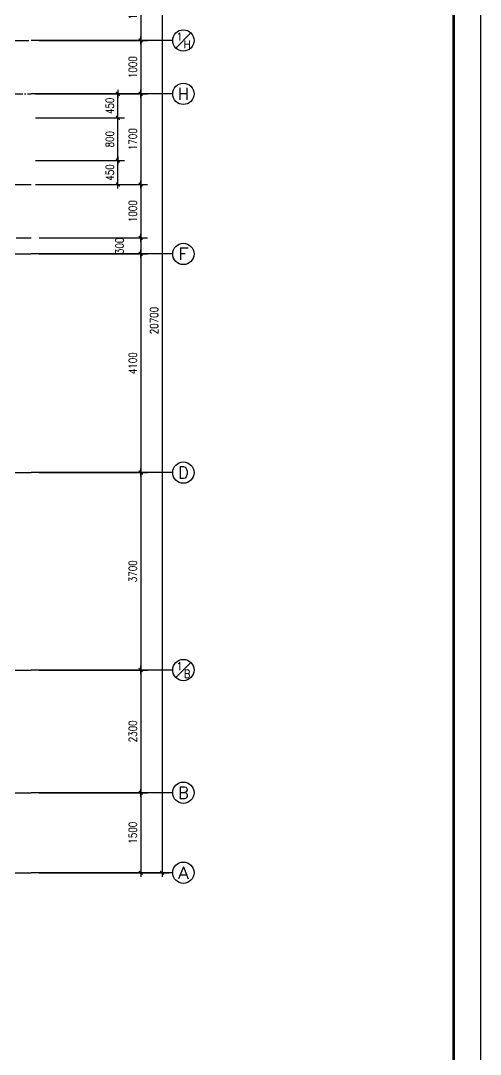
# Model space of a CAD drawing. Extents: x 12400 to 217743, y 90685 to 209848.
# Drawn here: x 131302 to 139924, y 100669 to 120044 of the extents above; entities that cross this region are included whole.
import ezdxf
from ezdxf.enums import TextEntityAlignment as Align

# ---------------------------------------------------------------- set-up
doc = ezdxf.new("R2010")
doc.units = 0
doc.header["$LTSCALE"] = 200
doc.linetypes.add('DOTE', pattern=[2.42, 2, -0.2, 0.02, -0.2])
doc.layers.get('0').update_dxf_attribs({"linetype": 'CONTINUOUS'})
doc.layers.get('DEFPOINTS').update_dxf_attribs({"linetype": 'CONTINUOUS'})
for name, color, linetype in [('AXIS', 3, 'CONTINUOUS'), ('AXIS_TEXT', 7, 'CONTINUOUS'), ('DOTE', 1, 'DOTE'), ('PUB_TITLE', 143, 'CONTINUOUS')]:
    doc.layers.add(name, color=color, linetype=linetype)
doc.styles.add('COMPLEX', font='COMPLEX')
doc.styles.add('DIM_FONT', font='SIMPLEX', dxfattribs={"width": 0.8})
doc.dimstyles.new('DIMN50', dxfattribs={"dimscale": 0.5, "dimtxt": 300, "dimasz": 1, "dimexe": 250, "dimexo": 300, "dimgap": 150, "dimtad": 1, "dimdec": 0, "dimzin": 0, "dimdsep": 46, "dimtxsty": 'DIM_FONT', "dimblk": '_DIMX', "dimblk1": 'DOTSMALL', "dimblk2": 'DOTSMALL', "dimcen": 2.5, "dimclrt": 7, "dimadec": 0, "dimazin": 0, "dimtfac": 1, "dimtdec": 0, "dimtix": 1, "dimtmove": 2, "dimatfit": 3, "dimldrblk": '_DIMX', "dimfxl": 0, "dimtolj": 1, "dimtzin": 0, "dimarcsym": 0})

# ---------------------------------------------------------------- blocks, each defined once
blk = doc.blocks.new('_DIMX')
blk.add_line((-150, 0), (150, 0))
at = {"const_width": 50}
blk.add_lwpolyline([(-70, -70), (70, 70)], dxfattribs=at)
blk = doc.blocks.new('*D1414')
at = {"layer": 'AXIS', "color": 0, "lineweight": -2}
for p, q in [((131648, 120873), (133679, 120873)), ((133554, 120872), (133554, 119673)), ((131648, 119673), (133679, 119673))]:
    blk.add_line(p, q, dxfattribs=at)
at = {"layer": 'DEFPOINTS', "color": 0}
for p in [(131498, 120873), (131498, 119673), (133554, 119673)]:
    blk.add_point(p, dxfattribs=at)
at = {"layer": 'AXIS', "color": 0, "lineweight": -2, "xscale": 0.5, "yscale": 0.5, "zscale": 0.5}
for p, rotation in [((133554, 120873), 90), ((133554, 119673), 270)]:
    blk.add_blockref('_DIMX', p, dxfattribs=dict(at, rotation=rotation))
at = {"layer": 'AXIS', "color": 7, "insert": (133404, 120273), "char_height": 150, "attachment_point": 5, "rotation": 90, "style": 'DIM_FONT'}
blk.add_mtext('\\A1;1200', dxfattribs=at)
blk = doc.blocks.new('_DOTSMALL')
at = {"color": 0, "linetype": 'ByBlock', "const_width": 0.5}
blk.add_lwpolyline([(-0.0625, 0, 1), (0.0625, 0, 1)], format="xyb", close=True, dxfattribs=at)
blk = doc.blocks.new('*D1415')
at = {"layer": 'AXIS', "color": 0, "lineweight": -2}
for p, q in [((131648, 115673), (133679, 115673)), ((133554, 115672), (133554, 111573)), ((131648, 111573), (133679, 111573))]:
    blk.add_line(p, q, dxfattribs=at)
at = {"layer": 'DEFPOINTS', "color": 0}
for p in [(131498, 115673), (131498, 111573), (133554, 111573)]:
    blk.add_point(p, dxfattribs=at)
at = {"layer": 'AXIS', "color": 0, "lineweight": -2, "xscale": 0.5, "yscale": 0.5, "zscale": 0.5}
for p, rotation in [((133554, 115673), 90), ((133554, 111573), 270)]:
    blk.add_blockref('_DIMX', p, dxfattribs=dict(at, rotation=rotation))
at = {"layer": 'AXIS', "color": 7, "insert": (133404, 113623), "char_height": 150, "attachment_point": 5, "rotation": 90, "style": 'DIM_FONT'}
blk.add_mtext('\\A1;4100', dxfattribs=at)
blk = doc.blocks.new('*D1416')
at = {"layer": 'AXIS', "color": 0, "lineweight": -2}
for p, q in [((131648, 105573), (133679, 105573)), ((133554, 105572), (133554, 104073)), ((131648, 104073), (133679, 104073))]:
    blk.add_line(p, q, dxfattribs=at)
at = {"layer": 'DEFPOINTS', "color": 0}
for p in [(131498, 105573), (131498, 104073), (133554, 104073)]:
    blk.add_point(p, dxfattribs=at)
at = {"layer": 'AXIS', "color": 0, "lineweight": -2, "xscale": 0.5, "yscale": 0.5, "zscale": 0.5}
for p, rotation in [((133554, 105573), 90), ((133554, 104073), 270)]:
    blk.add_blockref('_DIMX', p, dxfattribs=dict(at, rotation=rotation))
at = {"layer": 'AXIS', "color": 7, "insert": (133404, 104823), "char_height": 150, "attachment_point": 5, "rotation": 90, "style": 'DIM_FONT'}
blk.add_mtext('\\A1;1500', dxfattribs=at)
blk = doc.blocks.new('*D1417')
at = {"layer": 'AXIS', "color": 0, "lineweight": -2}
for p, q in [((131648, 124773), (134079, 124773)), ((133954, 124772), (133954, 104073)), ((131648, 104073), (134079, 104073))]:
    blk.add_line(p, q, dxfattribs=at)
at = {"layer": 'DEFPOINTS', "color": 0}
for p in [(131498, 124773), (131498, 104073), (133954, 104073)]:
    blk.add_point(p, dxfattribs=at)
at = {"layer": 'AXIS', "color": 0, "lineweight": -2, "xscale": 0.5, "yscale": 0.5, "zscale": 0.5}
for p, rotation in [((133954, 124773), 90), ((133954, 104073), 270)]:
    blk.add_blockref('_DIMX', p, dxfattribs=dict(at, rotation=rotation))
at = {"layer": 'AXIS', "color": 7, "insert": (133804, 114423), "char_height": 150, "attachment_point": 5, "rotation": 90, "style": 'DIM_FONT'}
blk.add_mtext('\\A1;20700', dxfattribs=at)
blk = doc.blocks.new('*D1427')
at = {"layer": 'AXIS', "color": 0, "lineweight": -2}
for p, q in [((131648, 119673), (133679, 119673)), ((133554, 119672), (133554, 118673)), ((131648, 118673), (133679, 118673))]:
    blk.add_line(p, q, dxfattribs=at)
at = {"layer": 'DEFPOINTS', "color": 0}
for p in [(131498, 119673), (131498, 118673), (133554, 118673)]:
    blk.add_point(p, dxfattribs=at)
at = {"layer": 'AXIS', "color": 0, "lineweight": -2, "xscale": 0.5, "yscale": 0.5, "zscale": 0.5}
for p, rotation in [((133554, 119673), 90), ((133554, 118673), 270)]:
    blk.add_blockref('_DIMX', p, dxfattribs=dict(at, rotation=rotation))
at = {"layer": 'AXIS', "color": 7, "insert": (133404, 119173), "char_height": 150, "attachment_point": 5, "rotation": 90, "style": 'DIM_FONT'}
blk.add_mtext('\\A1;1000', dxfattribs=at)
blk = doc.blocks.new('*D1428')
at = {"layer": 'AXIS', "color": 0, "lineweight": -2}
for p, q in [((131648, 115973), (133679, 115973)), ((133554, 115972), (133554, 115673)), ((131648, 115673), (133679, 115673))]:
    blk.add_line(p, q, dxfattribs=at)
at = {"layer": 'DEFPOINTS', "color": 0}
for p in [(131498, 115973), (131498, 115673), (133554, 115673)]:
    blk.add_point(p, dxfattribs=at)
at = {"layer": 'AXIS', "color": 0, "lineweight": -2, "xscale": 0.5, "yscale": 0.5, "zscale": 0.5}
for p, rotation in [((133554, 115973), 90), ((133554, 115673), 270)]:
    blk.add_blockref('_DIMX', p, dxfattribs=dict(at, rotation=rotation))
at = {"layer": 'AXIS', "color": 7, "insert": (133157, 115823), "char_height": 150, "attachment_point": 5, "rotation": 90, "style": 'DIM_FONT'}
blk.add_mtext('\\A1;300', dxfattribs=at)
blk = doc.blocks.new('*D1429')
at = {"layer": 'AXIS', "color": 0, "lineweight": -2}
for p, q in [((131648, 111573), (133679, 111573)), ((133554, 111572), (133554, 107873)), ((131648, 107873), (133679, 107873))]:
    blk.add_line(p, q, dxfattribs=at)
at = {"layer": 'DEFPOINTS', "color": 0}
for p in [(131498, 111573), (131498, 107873), (133554, 107873)]:
    blk.add_point(p, dxfattribs=at)
at = {"layer": 'AXIS', "color": 0, "lineweight": -2, "xscale": 0.5, "yscale": 0.5, "zscale": 0.5}
for p, rotation in [((133554, 111573), 90), ((133554, 107873), 270)]:
    blk.add_blockref('_DIMX', p, dxfattribs=dict(at, rotation=rotation))
at = {"layer": 'AXIS', "color": 7, "insert": (133404, 109723), "char_height": 150, "attachment_point": 5, "rotation": 90, "style": 'DIM_FONT'}
blk.add_mtext('\\A1;3700', dxfattribs=at)
blk = doc.blocks.new('*D1430')
at = {"layer": 'AXIS', "color": 0, "lineweight": -2}
for p, q in [((131648, 118673), (133679, 118673)), ((133554, 118672), (133554, 116973)), ((131648, 116973), (133679, 116973))]:
    blk.add_line(p, q, dxfattribs=at)
at = {"layer": 'DEFPOINTS', "color": 0}
for p in [(131498, 118673), (131498, 116973), (133554, 116973)]:
    blk.add_point(p, dxfattribs=at)
at = {"layer": 'AXIS', "color": 0, "lineweight": -2, "xscale": 0.5, "yscale": 0.5, "zscale": 0.5}
for p, rotation in [((133554, 118673), 90), ((133554, 116973), 270)]:
    blk.add_blockref('_DIMX', p, dxfattribs=dict(at, rotation=rotation))
at = {"layer": 'AXIS', "color": 7, "insert": (133404, 117823), "char_height": 150, "attachment_point": 5, "rotation": 90, "style": 'DIM_FONT'}
blk.add_mtext('\\A1;1700', dxfattribs=at)
blk = doc.blocks.new('*D1431')
at = {"layer": 'AXIS', "color": 0, "lineweight": -2}
for p, q in [((131648, 116973), (133679, 116973)), ((133554, 116972), (133554, 115973)), ((131648, 115973), (133679, 115973))]:
    blk.add_line(p, q, dxfattribs=at)
at = {"layer": 'DEFPOINTS', "color": 0}
for p in [(131498, 116973), (131498, 115973), (133554, 115973)]:
    blk.add_point(p, dxfattribs=at)
at = {"layer": 'AXIS', "color": 0, "lineweight": -2, "xscale": 0.5, "yscale": 0.5, "zscale": 0.5}
for p, rotation in [((133554, 116973), 90), ((133554, 115973), 270)]:
    blk.add_blockref('_DIMX', p, dxfattribs=dict(at, rotation=rotation))
at = {"layer": 'AXIS', "color": 7, "insert": (133404, 116473), "char_height": 150, "attachment_point": 5, "rotation": 90, "style": 'DIM_FONT'}
blk.add_mtext('\\A1;1000', dxfattribs=at)
blk = doc.blocks.new('_AXISO')
blk.add_circle((0, 0), 0.5)
at = {"layer": 'AXIS_TEXT', "style": 'COMPLEX', "width": 1.041667}
blk.add_attdef('A', text='', height=0.56, dxfattribs=at).set_placement((-0.25, -0.28), (0.25, -0.28), align=Align.FIT)
blk = doc.blocks.new('*D1436')
at = {"layer": 'AXIS', "color": 0, "lineweight": -2}
for p, q in [((131648, 107873), (133679, 107873)), ((133554, 107872), (133554, 105573)), ((131648, 105573), (133679, 105573))]:
    blk.add_line(p, q, dxfattribs=at)
at = {"layer": 'DEFPOINTS', "color": 0}
for p in [(131498, 107873), (131498, 105573), (133554, 105573)]:
    blk.add_point(p, dxfattribs=at)
at = {"layer": 'AXIS', "color": 0, "lineweight": -2, "xscale": 0.5, "yscale": 0.5, "zscale": 0.5}
for p, rotation in [((133554, 107873), 90), ((133554, 105573), 270)]:
    blk.add_blockref('_DIMX', p, dxfattribs=dict(at, rotation=rotation))
at = {"layer": 'AXIS', "color": 7, "insert": (133404, 106723), "char_height": 150, "attachment_point": 5, "rotation": 90, "style": 'DIM_FONT'}
blk.add_mtext('\\A1;2300', dxfattribs=at)
blk = doc.blocks.new('*D1613')
at = {"layer": 'AXIS', "color": 0, "lineweight": -2}
for p, q in [((131582, 117423), (133250, 117423)), ((133125, 117423), (133125, 117424)), ((133125, 116973), (133125, 117423)), ((131582, 116973), (133250, 116973)), ((133125, 116972), (133125, 116972))]:
    blk.add_line(p, q, dxfattribs=at)
at = {"layer": 'DEFPOINTS', "color": 0}
for p in [(131432, 117423), (133125, 117423), (131432, 116973)]:
    blk.add_point(p, dxfattribs=at)
at = {"layer": 'AXIS', "color": 0, "lineweight": -2, "xscale": 0.5, "yscale": 0.5, "zscale": 0.5}
for p, rotation in [((133125, 117423), 270), ((133125, 116973), 90)]:
    blk.add_blockref('_DIMX', p, dxfattribs=dict(at, rotation=rotation))
at = {"layer": 'AXIS', "color": 7, "insert": (132975, 117198), "char_height": 150, "attachment_point": 5, "rotation": 90, "style": 'DIM_FONT'}
blk.add_mtext('\\A1;450', dxfattribs=at)
blk = doc.blocks.new('*D1614')
at = {"layer": 'AXIS', "color": 0, "lineweight": -2}
for p, q in [((131582, 118223), (133250, 118223)), ((133125, 117423), (133125, 118222)), ((131582, 117423), (133250, 117423))]:
    blk.add_line(p, q, dxfattribs=at)
at = {"layer": 'DEFPOINTS', "color": 0}
for p in [(131432, 118223), (133125, 118223), (131432, 117423)]:
    blk.add_point(p, dxfattribs=at)
at = {"layer": 'AXIS', "color": 0, "lineweight": -2, "xscale": 0.5, "yscale": 0.5, "zscale": 0.5}
for p, rotation in [((133125, 118223), 90), ((133125, 117423), 270)]:
    blk.add_blockref('_DIMX', p, dxfattribs=dict(at, rotation=rotation))
at = {"layer": 'AXIS', "color": 7, "insert": (132975, 117823), "char_height": 150, "attachment_point": 5, "rotation": 90, "style": 'DIM_FONT'}
blk.add_mtext('\\A1;800', dxfattribs=at)
blk = doc.blocks.new('*D1615')
at = {"layer": 'AXIS', "color": 0, "lineweight": -2}
for p, q in [((131582, 118673), (133250, 118673)), ((133125, 118673), (133125, 118674)), ((133125, 118223), (133125, 118673)), ((131582, 118223), (133250, 118223)), ((133125, 118222), (133125, 118222))]:
    blk.add_line(p, q, dxfattribs=at)
at = {"layer": 'DEFPOINTS', "color": 0}
for p in [(131432, 118673), (133125, 118673), (131432, 118223)]:
    blk.add_point(p, dxfattribs=at)
at = {"layer": 'AXIS', "color": 0, "lineweight": -2, "xscale": 0.5, "yscale": 0.5, "zscale": 0.5}
for p, rotation in [((133125, 118673), 270), ((133125, 118223), 90)]:
    blk.add_blockref('_DIMX', p, dxfattribs=dict(at, rotation=rotation))
at = {"layer": 'AXIS', "color": 7, "insert": (132975, 118448), "char_height": 150, "attachment_point": 5, "rotation": 90, "style": 'DIM_FONT'}
blk.add_mtext('\\A1;450', dxfattribs=at)
blk = doc.blocks.new('_AXIST')
blk.add_line((-0.354, -0.354), (0.354, 0.354))
at = {"layer": 'AXIS_TEXT', "style": 'COMPLEX', "width": 1.041667}
for p, p2 in [((-0.343, -0.002), (-0.017, -0.002)), ((0.017, -0.362), (0.343, -0.362))]:
    blk.add_attdef('A', text='', height=0.364, dxfattribs=at).set_placement(p, p2, align=Align.FIT)

msp = doc.modelspace()

# ---------------------------------------------------------------- linework, layer by layer
at = {"layer": 'AXIS'}
for p, q in [((134153.502, 119672.868), (131497.795, 119672.868)), ((134153.502, 118672.868), (131497.795, 118672.868)), ((134153.502, 115672.868), (131497.795, 115672.868)), ((134153.502, 111572.868), (131497.795, 111572.868)), ((134153.502, 107872.868), (131497.795, 107872.868)), ((134153.502, 105572.868), (131497.795, 105572.868)), ((134153.502, 104072.868), (131497.795, 104072.868))]:
    msp.add_line(p, q, dxfattribs=at)
at = {"layer": 'DOTE'}
for p, q in [((125248.485, 119672.868), (131497.795, 119672.868)), ((128040.793, 118672.868), (131497.795, 118672.868)), ((127728.564, 116972.868), (131497.795, 116972.868)), ((125408.249, 115972.868), (131497.795, 115972.868)), ((123384.595, 115672.868), (131497.795, 115672.868)), ((128732.189, 111572.868), (131497.795, 111572.868)), ((116581.355, 107872.868), (131497.795, 107872.868)), ((125817.472, 105572.868), (131497.795, 105572.868)), ((116581.355, 104072.868), (131497.795, 104072.868))]:
    msp.add_line(p, q, dxfattribs=at)
at = {"layer": 'PUB_TITLE'}
msp.add_lwpolyline([(110224.074, 90975.193), (110224.074, 133025.193), (139924.074, 133025.193), (139924.074, 90975.193)], close=True, dxfattribs=at)
at = {"layer": 'PUB_TITLE', "const_width": 50}
msp.add_lwpolyline([(110724.074, 91475.193), (139424.074, 91475.193), (139424.074, 131775.193), (110724.074, 131775.193)], close=True, dxfattribs=at)

# ---------------------------------------------------------------- block references
at = {"layer": 'AXIS', "xscale": 400, "yscale": 400, "zscale": 400}
for p in [(134353.502, 119672.868), (134353.502, 107872.868)]:
    msp.add_blockref('_AXISO', p, dxfattribs=at)
at = {"layer": 'AXIS'}
ref = msp.add_blockref('_AXIST', (134353.502, 119672.868), dxfattribs=dict(at, xscale=400, yscale=400, zscale=400))
ref.add_attrib('A', '1', dxfattribs={"layer": 'AXIS_TEXT', "height": 145.6, "style": 'COMPLEX', "width": 2.083333}).set_placement((134216.502, 119672.068), (134346.502, 119672.068), align=Align.FIT)
ref.add_attrib('A', 'H', dxfattribs={"layer": 'AXIS_TEXT', "height": 145.6, "style": 'COMPLEX', "width": 0.9375}).set_placement((134360.502, 119528.068), (134490.502, 119528.068), align=Align.FIT)
ref = msp.add_blockref('_AXISO', (134353.502, 118672.868), dxfattribs=dict(at, xscale=400, yscale=400, zscale=400))
ref.add_attrib('A', 'H', dxfattribs={"layer": 'AXIS_TEXT', "height": 224, "style": 'COMPLEX', "width": 0.9375}).set_placement((134253.502, 118560.868), (134453.502, 118560.868), align=Align.FIT)
ref = msp.add_blockref('_AXISO', (134353.502, 115672.868), dxfattribs=dict(at, xscale=400, yscale=400, zscale=400))
ref.add_attrib('A', 'F', dxfattribs={"layer": 'AXIS_TEXT', "height": 224, "style": 'COMPLEX', "width": 1.171875}).set_placement((134253.502, 115560.868), (134453.502, 115560.868), align=Align.FIT)
ref = msp.add_blockref('_AXISO', (134353.502, 111572.868), dxfattribs=dict(at, xscale=400, yscale=400, zscale=400))
ref.add_attrib('A', 'D', dxfattribs={"layer": 'AXIS_TEXT', "height": 224, "style": 'COMPLEX', "width": 1.102941}).set_placement((134253.502, 111460.868), (134453.502, 111460.868), align=Align.FIT)
ref = msp.add_blockref('_AXIST', (134353.502, 107872.868), dxfattribs=dict(at, xscale=400, yscale=400, zscale=400))
ref.add_attrib('A', '1', dxfattribs={"layer": 'AXIS_TEXT', "height": 145.6, "style": 'COMPLEX', "width": 2.083333}).set_placement((134216.502, 107872.068), (134346.502, 107872.068), align=Align.FIT)
ref.add_attrib('A', 'B', dxfattribs={"layer": 'AXIS_TEXT', "height": 145.6, "style": 'COMPLEX', "width": 1.102941}).set_placement((134360.502, 107728.068), (134490.502, 107728.068), align=Align.FIT)
ref = msp.add_blockref('_AXISO', (134353.502, 105572.868), dxfattribs=dict(at, xscale=400, yscale=400, zscale=400))
ref.add_attrib('A', 'B', dxfattribs={"layer": 'AXIS_TEXT', "height": 224, "style": 'COMPLEX', "width": 1.102941}).set_placement((134253.502, 105460.868), (134453.502, 105460.868), align=Align.FIT)
at = {"layer": 'AXIS', "xscale": 400, "yscale": 400, "zscale": 400}
msp.add_blockref('_AXISO', (134353.502, 104072.868), dxfattribs=at).add_auto_attribs({'A': 'A'})

# ---------------------------------------------------------------- dimensions: what is measured, and where the dimension line sits
at = {"layer": 'AXIS'}
for p1, p2, distance, picture, middle in [((131497.795, 124772.868), (131497.795, 104072.868), 2455.707, '*D1417', (133803.502, 114422.868)), ((131431.752, 118222.912), (131431.752, 118672.912), -1693.193, '*D1615', (132974.945, 118447.912)), ((131431.752, 117422.912), (131431.752, 118222.912), -1693.193, '*D1614', (132974.945, 117822.912)), ((131431.752, 116972.912), (131431.752, 117422.912), -1693.193, '*D1613', (132974.945, 117197.912))]:
    dim = msp.add_aligned_dim(p1=p1, p2=p2, distance=distance, dimstyle='DIMN50', dxfattribs=at)
    dim.commit()
    dim.dimension.update_dxf_attribs({"geometry": picture, "text_midpoint": middle})
for base, p1, p2, picture, middle in [((133553.502, 119672.868), (131497.795, 120872.868), (131497.795, 119672.868), '*D1414', (133403.502, 120272.868)), ((133553.502, 118672.868), (131497.795, 119672.868), (131497.795, 118672.868), '*D1427', (133403.502, 119172.868)), ((133553.502, 116972.868), (131497.795, 118672.868), (131497.795, 116972.868), '*D1430', (133403.502, 117822.868)), ((133553.502, 115972.868), (131497.795, 116972.868), (131497.795, 115972.868), '*D1431', (133403.502, 116472.868)), ((133553.502, 111572.868), (131497.795, 115672.868), (131497.795, 111572.868), '*D1415', (133403.502, 113622.868)), ((133553.502, 107872.868), (131497.795, 111572.868), (131497.795, 107872.868), '*D1429', (133403.502, 109722.868)), ((133553.502, 105572.868), (131497.795, 107872.868), (131497.795, 105572.868), '*D1436', (133403.502, 106722.868)), ((133553.502, 104072.868), (131497.795, 105572.868), (131497.795, 104072.868), '*D1416', (133403.502, 104822.868))]:
    dim = msp.add_linear_dim(base=base, p1=p1, p2=p2, angle=90, dimstyle='DIMN50', dxfattribs=at)
    dim.commit()
    dim.dimension.update_dxf_attribs({"geometry": picture, "text_midpoint": middle})
dim = msp.add_linear_dim(base=(133553.502, 115672.868), p1=(131497.795, 115972.868), p2=(131497.795, 115672.868), angle=90, dimstyle='DIMN50', dxfattribs=at)
dim.commit()
dim.dimension.update_dxf_attribs({"geometry": '*D1428', "text_midpoint": (133157.247, 115822.868), "dimtype": 160})

doc.saveas('drawing.dxf')
